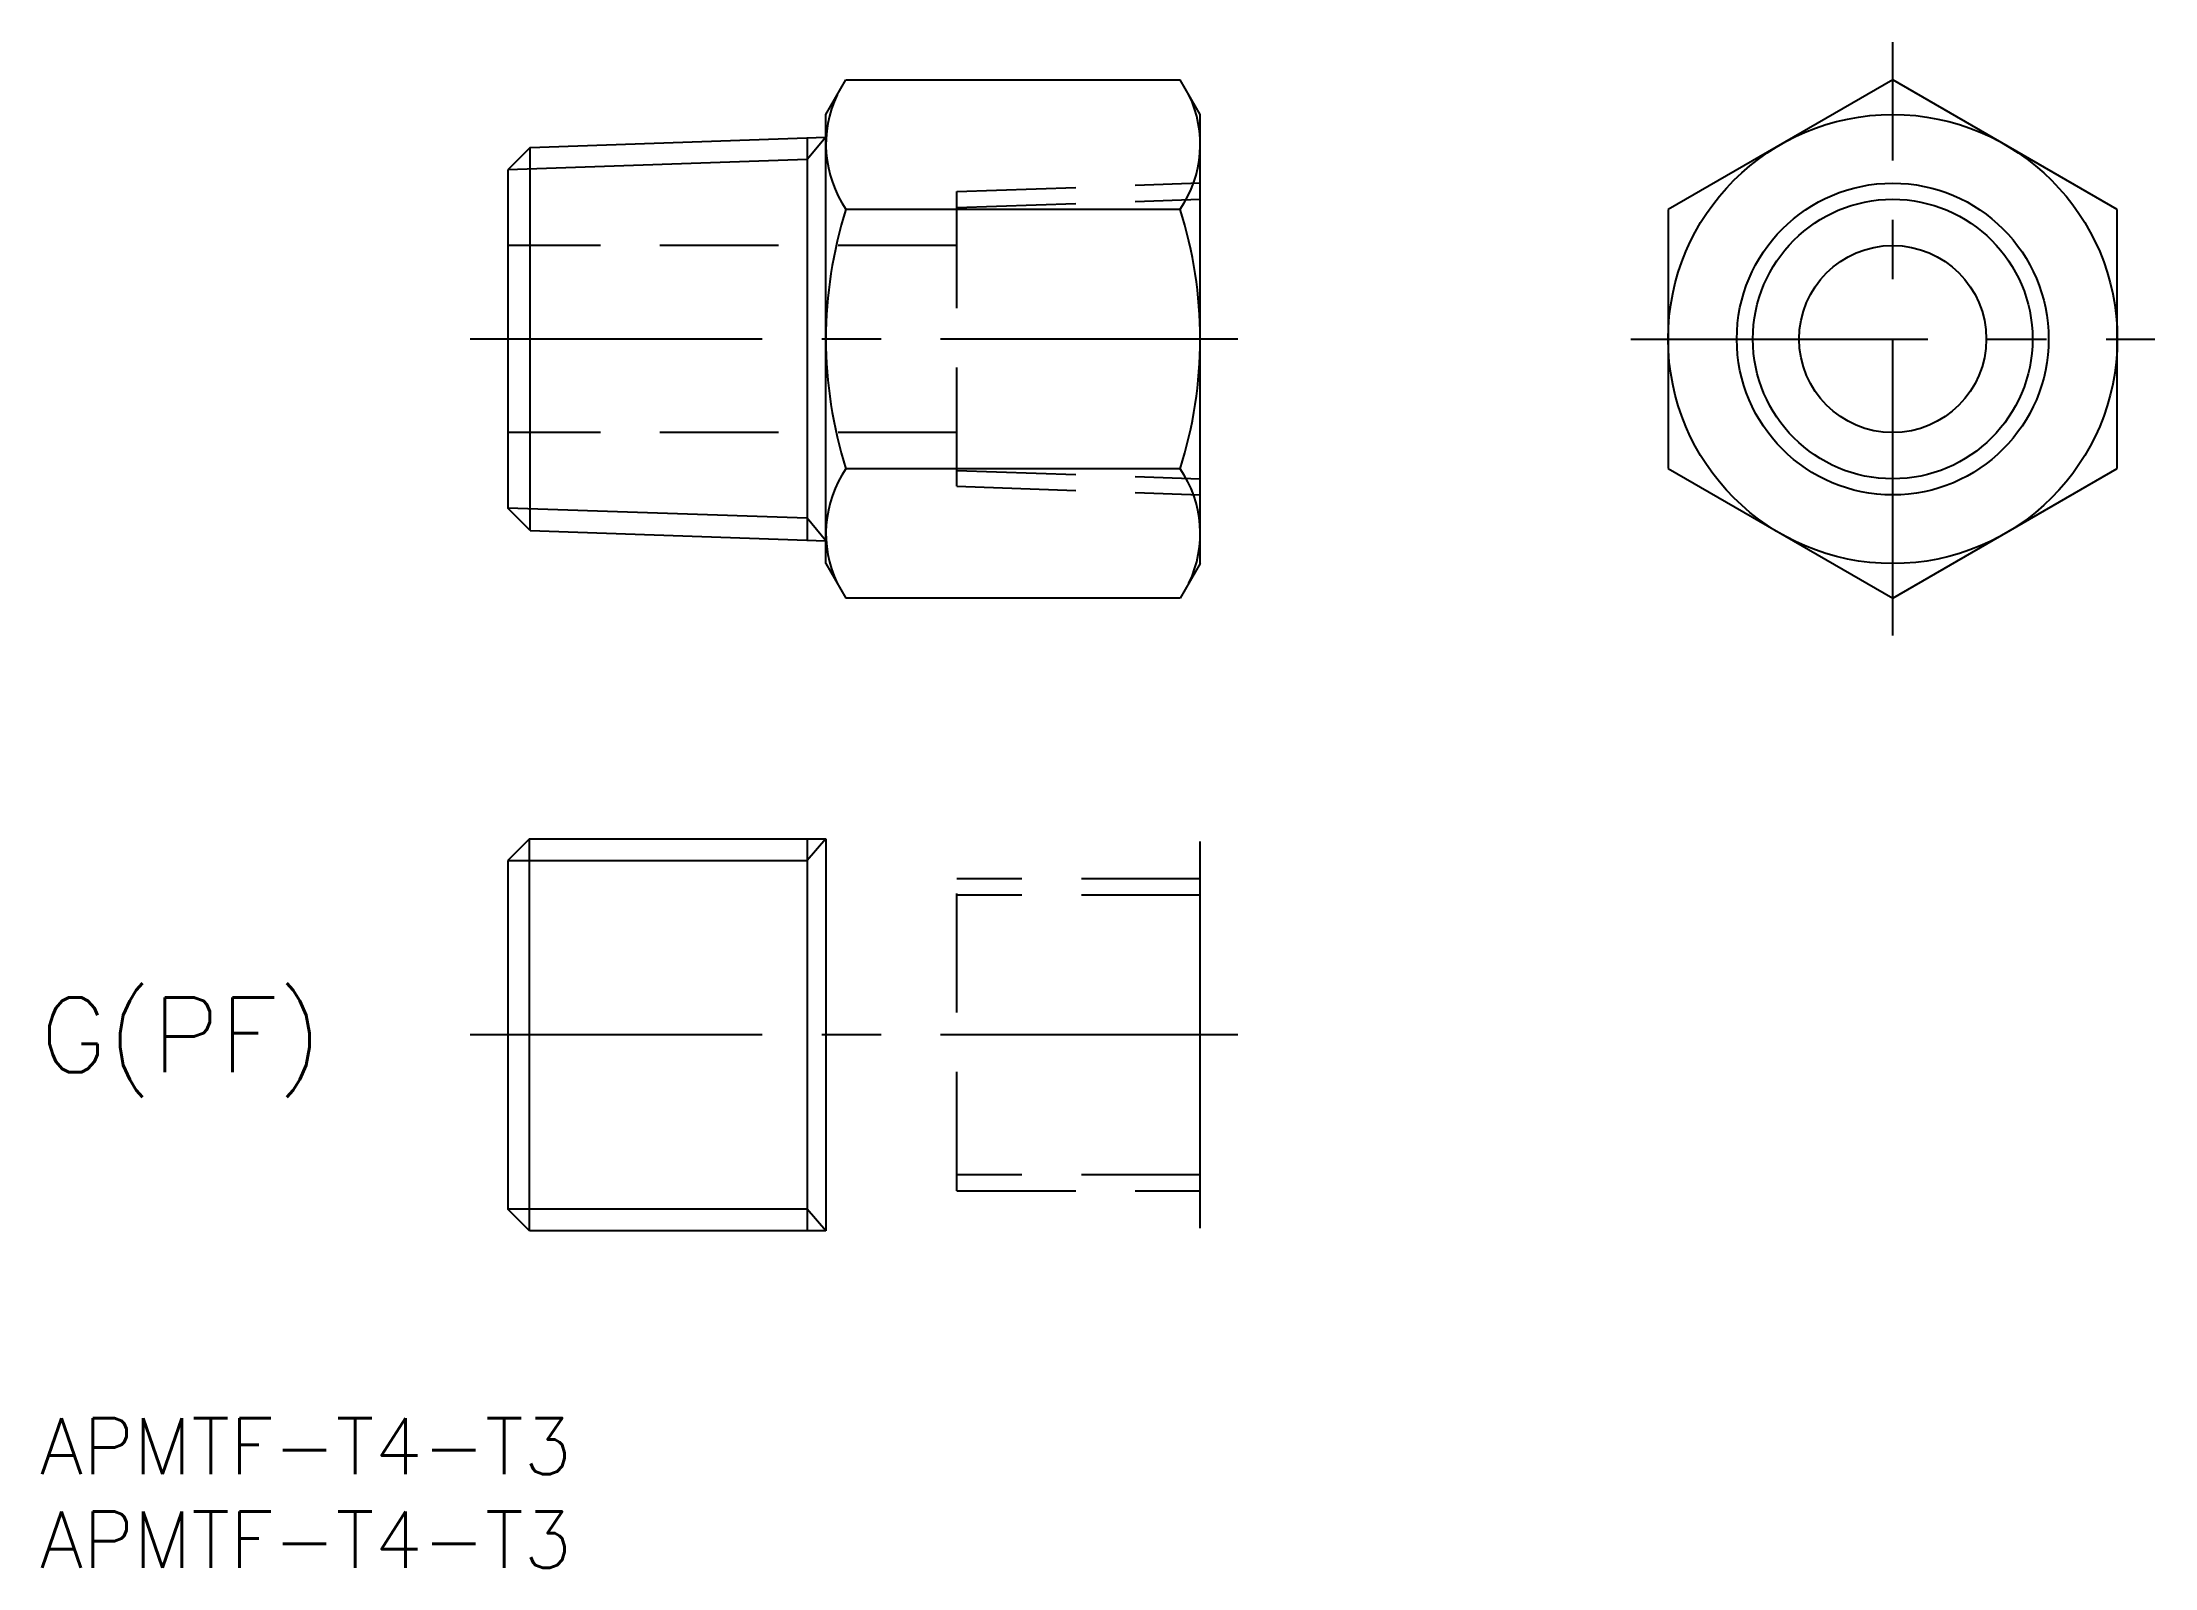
# Model space of a CAD drawing. Extents: x 0 to 113, y -8 to 74.
import ezdxf

# ---------------------------------------------------------------- set-up
doc = ezdxf.new("R2010")
doc.units = 0
doc.header["$LTSCALE"] = 0.5
doc.linetypes.add('CENTER', pattern=[50.8, 31.75, -6.35, 6.35, -6.35])
doc.linetypes.add('DASHED', pattern=[19.05, 12.7, -6.35])
for name, color, linetype in [('MSM_CENTER', 1, 'CENTER'), ('MSM_CONTINUOUS', 7, 'CONTINUOUS'), ('MSM_DASHED', 4, 'DASHED'), ('MSM_NARROW', 5, 'CONTINUOUS'), ('MSM_PART_NUMBER', 7, 'CONTINUOUS')]:
    doc.layers.add(name, color=color, linetype=linetype)
doc.styles.get("Standard").update_dxf_attribs({"font": 'txt.shx', "height": 3, "bigfont": 'bigfont.shx'})

# ---------------------------------------------------------------- blocks, each defined once
blk = doc.blocks.new('*U4')
at = {"layer": 'MSM_PART_NUMBER'}
blk.add_text('APMTF-T4-T3', height=3, dxfattribs=at).set_placement((0, -3))
blk = doc.blocks.new('*U5')
at = {"layer": 'MSM_PART_NUMBER'}
blk.add_text('APMTF-T4-T3', height=3, dxfattribs=at).set_placement((0, -8))

msp = doc.modelspace()

# ---------------------------------------------------------------- linework, layer by layer
at = {"layer": 'MSM_CENTER'}
for p, q in [((99, 41.81), (99, 73.52)), ((64, 57.66), (23, 57.66)), ((85, 57.66), (113, 57.66)), ((64, 20.48), (23, 20.48))]:
    msp.add_line(p, q, dxfattribs=at)
at = {"layer": 'MSM_CONTINUOUS'}
for p, q in [((42, 69.66), (43.07, 71.52)), ((43.07, 71.52), (60.93, 71.52)), ((62, 69.66), (60.93, 71.52)), ((99, 71.52), (87, 64.59)), ((111, 64.59), (99, 71.52)), ((42, 45.66), (42, 69.66)), ((62, 45.66), (62, 69.66)), ((26.2, 67.9), (25, 66.7)), ((26.2, 67.9), (42, 68.45)), ((26.2, 47.43), (26.2, 67.9)), ((41, 68.42), (41, 46.91)), ((25, 66.7), (25, 48.63)), ((60.93, 64.59), (43.07, 64.59)), ((87, 64.59), (87, 50.74)), ((111, 50.74), (111, 64.59)), ((43.07, 50.74), (60.93, 50.74)), ((87, 50.74), (99, 43.81)), ((99, 43.81), (111, 50.74)), ((26.2, 47.43), (25, 48.63)), ((26.2, 47.43), (42, 46.88)), ((42, 45.66), (43.07, 43.81)), ((62, 45.66), (60.93, 43.81)), ((60.93, 43.81), (43.07, 43.81)), ((26.16, 30.95), (25, 29.79)), ((26.16, 30.95), (42, 30.95)), ((26.16, 10), (26.16, 30.95)), ((41, 30.95), (41, 10)), ((42, 30.95), (42, 10)), ((62, 10.15), (62, 30.81)), ((25, 29.79), (25, 11.16)), ((26.16, 10), (25, 11.16)), ((42, 10), (26.16, 10))]:
    msp.add_line(p, q, dxfattribs=at)
for radius in [12, 7.47, 5]:
    msp.add_circle((99, 57.66), radius, dxfattribs=at)
for centre, radius, start, end in [((48.13, 68.06), 6.13, 154.3842, 214.3842), ((55.87, 68.06), 6.13, 325.6158, 25.6158), ((64.93, 57.66), 22.93, 162.412, 197.588), ((39.07, 57.66), 22.93, 342.412, 17.588), ((48.13, 47.27), 6.13, 145.6158, 205.6158), ((55.87, 47.27), 6.13, 334.3842, 34.3842)]:
    msp.add_arc(centre, radius, start, end, dxfattribs=at)
at = {"layer": 'MSM_DASHED'}
for p, q in [((49, 65.54), (62, 66)), ((49, 49.79), (49, 65.54)), ((49, 64.69), (62, 65.14)), ((49, 62.66), (25, 62.66)), ((49, 52.66), (25, 52.66)), ((49, 50.64), (62, 50.19)), ((49, 49.79), (62, 49.33)), ((62, 28.81), (49, 28.81)), ((49, 12.15), (49, 28.81)), ((62, 27.95), (49, 27.95)), ((62, 13), (49, 13)), ((49, 12.15), (62, 12.15))]:
    msp.add_line(p, q, dxfattribs=at)
at = {"layer": 'MSM_NARROW'}
for p, q in [((42, 68.45), (41, 67.25)), ((41, 67.25), (25, 66.7)), ((41, 48.08), (25, 48.63)), ((42, 46.88), (41, 48.08)), ((42, 30.95), (41, 29.79)), ((25, 29.79), (41, 29.79)), ((41, 11.16), (25, 11.16)), ((42, 10), (41, 11.16))]:
    msp.add_line(p, q, dxfattribs=at)
msp.add_circle((99, 57.66), 8.33, dxfattribs=at)

# ---------------------------------------------------------------- block references
at = {"layer": 'MSM_CONTINUOUS'}
for name in ['*U4', '*U5']:
    msp.add_blockref(name, (0, 0), dxfattribs=at)

# ---------------------------------------------------------------- texts
at = {"layer": 'MSM_PART_NUMBER'}
msp.add_text('G(PF)', height=4, dxfattribs=at).set_placement((0, 18.48))

doc.saveas('drawing.dxf')
